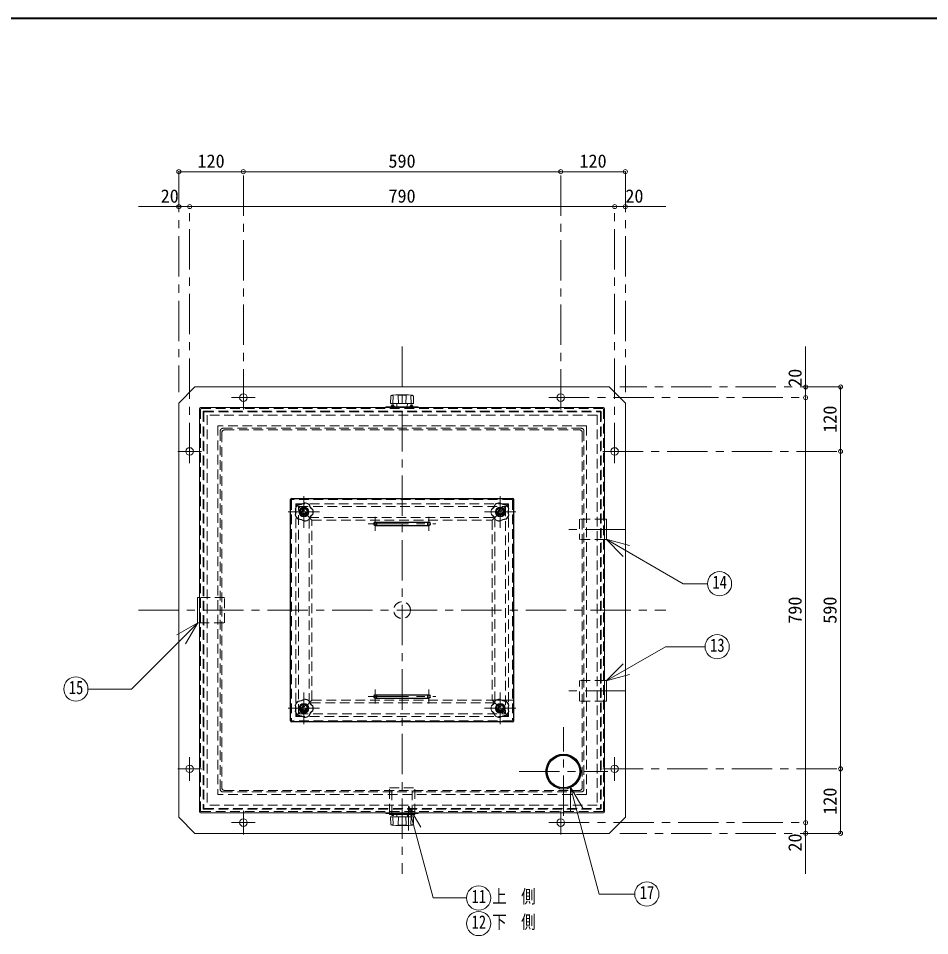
# Model space of a CAD drawing. Units: millimetres at full size, sheet at 1:15; details may follow other scales. Extents: x -3184 to 2891, y -2037 to 2178.
# Drawn here: x -860 to 834, y 473 to 2178 of the extents above; entities that cross this region are included whole.
import ezdxf
from ezdxf.enums import TextEntityAlignment as Align

# ---------------------------------------------------------------- set-up
doc = ezdxf.new("R2010")
doc.units = ezdxf.units.MM
doc.header["$LTSCALE"] = 15
doc.header["$PDMODE"] = 32
doc.header["$PDSIZE"] = 7.5
doc.linetypes.add('CHAIN1', pattern=[8, 5, -1, 1, -1])
doc.linetypes.add('DASHED1', pattern=[1.8, 1.2, -0.6])
doc.layers.add('0-0', color=7, linetype='Continuous', lineweight=18)
doc.styles.add('ＭＳ ゴシック', font='')
doc.styles.get('ＭＳ ゴシック').set_extended_font_data('MS Gothic')

msp = doc.modelspace()

# ---------------------------------------------------------------- linework, layer by layer
at = {"layer": '0-0', "color": 1, "lineweight": 40}
msp.add_line((2890.8, 2177.87), (-3184.2, 2177.87), dxfattribs=at)
at = {"layer": '0-0', "color": 4, "linetype": 'CHAIN1', "lineweight": 9}
for p, q in [((-561.7, 1892.87), (-561.7, 1482.87)), ((-441.7, 1450.87), (-441.7, 1892.87)), ((148.3, 1450.87), (148.3, 1892.87)), ((268.3, 1892.87), (268.3, 1482.87)), ((-541.7, 1350.87), (-541.7, 1827.87)), ((248.3, 1350.87), (248.3, 1827.87)), ((-146.7, 1567.87), (-146.7, 587.87)), ((668.3, 1492.87), (258.3, 1492.87)), ((-463.7, 1472.87), (-419.7, 1472.87)), ((126.3, 1472.87), (603.3, 1472.87)), ((-563.7, 1372.87), (-519.7, 1372.87)), ((226.3, 1372.87), (668.3, 1372.87)), ((-329.2, 1289.57), (-329.2, 1231.17)), ((35.8, 1289.57), (35.8, 1231.17)), ((-300, 1260.37), (-358.4, 1260.37)), ((-196.7, 1251.37), (-196.7, 1225.37)), ((-96.7, 1251.37), (-96.7, 1225.37)), ((6.6, 1260.37), (65, 1260.37)), ((-209.7, 1238.37), (-83.7, 1238.37)), ((268.3, 1227.87), (148.3, 1227.87)), ((-636.7, 1077.87), (343.3, 1077.87)), ((-329.2, 924.57), (-329.2, 866.17)), ((-196.7, 904.37), (-196.7, 930.37)), ((-96.7, 904.37), (-96.7, 930.37)), ((35.8, 924.57), (35.8, 866.17)), ((268.3, 927.87), (148.3, 927.87)), ((-209.7, 917.37), (-83.7, 917.37)), ((20.8, 910.37), (59.33, 910.37)), ((-300, 895.37), (-358.4, 895.37)), ((6.6, 895.37), (65, 895.37)), ((153.3, 695.37), (153.3, 860.37)), ((-541.7, 760.87), (-541.7, 804.87)), ((248.3, 760.87), (248.3, 804.87)), ((-563.7, 782.87), (-519.7, 782.87)), ((70.8, 777.87), (235.8, 777.87)), ((226.3, 782.87), (668.3, 782.87)), ((-441.7, 660.87), (-441.7, 704.87)), ((148.3, 660.87), (148.3, 704.87)), ((-463.7, 682.87), (-419.7, 682.87)), ((126.3, 682.87), (603.3, 682.87)), ((668.3, 662.87), (258.3, 662.87))]:
    msp.add_line(p, q, dxfattribs=at)
at = {"layer": '0-0', "color": 4, "lineweight": 9}
for p, q in [((-561.7, 1892.87), (-441.7, 1892.87)), ((-441.7, 1892.87), (148.3, 1892.87)), ((148.3, 1892.87), (268.3, 1892.87)), ((-541.7, 1827.87), (-636.7, 1827.87)), ((-561.7, 1462.87), (-531.7, 1492.87)), ((238.3, 1492.87), (-531.7, 1492.87)), ((238.3, 1492.87), (268.3, 1462.87)), ((668.3, 1372.87), (668.3, 1492.87)), ((-561.7, 692.87), (-561.7, 1462.87)), ((268.3, 692.87), (268.3, 1462.87)), ((668.3, 782.87), (668.3, 1372.87)), ((-526.7, 1101.37), (-523.2, 1101.37)), ((668.3, 662.87), (668.3, 782.87)), ((-170.2, 697.87), (-170.2, 699.87)), ((-123.2, 697.87), (-123.2, 699.87)), ((-531.7, 662.87), (-561.7, 692.87)), ((-166.7, 697.87), (-170.2, 697.87)), ((-126.7, 697.87), (-123.2, 697.87)), ((268.3, 692.87), (238.3, 662.87)), ((603.3, 682.87), (603.3, 587.87)), ((-531.7, 662.87), (238.3, 662.87))]:
    msp.add_line(p, q, dxfattribs=at)
at = {"layer": '0-0'}
for p, q in [((-168.16, 1462.39), (-167.74, 1475.53)), ((-158.47, 1477.86), (-165.85, 1477.47)), ((-163.64, 1461.87), (-163.15, 1476.42)), ((-157.94, 1477.87), (-135.47, 1477.87)), ((-153.56, 1461.87), (-154.04, 1476.42)), ((-139.85, 1461.87), (-139.36, 1476.42)), ((-134.94, 1477.86), (-127.56, 1477.47)), ((-129.77, 1461.87), (-130.25, 1476.42)), ((-125.24, 1462.39), (-125.66, 1475.53)), ((-523.2, 1452.37), (-523.2, 703.37)), ((-521.2, 1454.37), (227.8, 1454.37)), ((-176.7, 1454.37), (-176.7, 1455.87)), ((-116.7, 1455.87), (-176.7, 1455.87)), ((-167.67, 1461.87), (-125.74, 1461.87)), ((-161.7, 1457.87), (-166.7, 1457.87)), ((-166.7, 1457.87), (-166.7, 1455.87)), ((-164.2, 1457.87), (-164.2, 1455.87)), ((-162.7, 1457.87), (-162.7, 1459.38)), ((-161.7, 1457.87), (-161.7, 1455.87)), ((-156.24, 1456.33), (-156.7, 1461.87)), ((-137.16, 1456.33), (-136.7, 1461.87)), ((-131.7, 1457.87), (-126.7, 1457.87)), ((-131.7, 1457.87), (-131.7, 1455.87)), ((-130.7, 1457.87), (-130.7, 1459.38)), ((-129.2, 1457.87), (-129.2, 1455.87)), ((-126.7, 1457.87), (-126.7, 1455.87)), ((-116.7, 1454.37), (-116.7, 1455.87)), ((229.8, 1452.37), (229.8, 703.37)), ((233.3, 1246.87), (229.8, 1246.87)), ((232.71, 1209.53), (264.53, 1177.71)), ((232.71, 1209.53), (375.75, 1126.94)), ((232.71, 1209.53), (276.17, 1197.88)), ((420.85, 1126.94), (375.75, 1126.94)), ((-526.62, 1054.43), (-565.59, 1031.93)), ((-526.62, 1054.43), (-549.12, 1015.46)), ((232.68, 946.34), (342.68, 1009.85)), ((416.44, 1009.85), (342.68, 1009.85)), ((232.68, 946.34), (264.5, 978.16)), ((232.68, 946.34), (276.15, 957.99)), ((233.3, 908.87), (229.8, 908.87)), ((166.6, 748.94), (166.6, 703.94)), ((166.6, 748.94), (219.86, 550.16)), ((166.6, 748.94), (189.1, 709.97)), ((-521.2, 701.37), (227.8, 701.37)), ((-176.7, 701.37), (-176.7, 699.87)), ((-116.7, 699.87), (-176.7, 699.87)), ((-166.7, 697.87), (-166.7, 699.87)), ((-164.2, 697.87), (-164.2, 699.87)), ((-161.7, 697.87), (-161.7, 699.87)), ((-156.24, 699.41), (-156.7, 693.87)), ((-137.16, 699.41), (-136.7, 693.87)), ((-134.54, 713.52), (-134.54, 668.52)), ((-134.54, 713.52), (-112.04, 674.55)), ((-134.54, 713.52), (-88.8, 542.83)), ((-131.7, 697.87), (-131.7, 699.87)), ((-129.2, 697.87), (-129.2, 699.87)), ((-116.7, 701.37), (-116.7, 699.87)), ((-168.16, 693.35), (-167.74, 680.21)), ((-167.67, 693.87), (-125.74, 693.87)), ((-156.37, 697.87), (-166.7, 697.87)), ((-163.64, 693.87), (-163.15, 679.32)), ((-162.7, 697.87), (-162.7, 696.36)), ((-153.56, 693.87), (-154.04, 679.32)), ((-139.85, 693.87), (-139.36, 679.32)), ((-130.7, 697.87), (-130.7, 696.36)), ((-129.77, 693.87), (-130.25, 679.32)), ((-125.24, 693.35), (-125.66, 680.21)), ((-158.47, 677.88), (-165.85, 678.27)), ((-157.94, 677.87), (-135.47, 677.87)), ((-134.94, 677.88), (-127.56, 678.27)), ((285.71, 550.16), (219.86, 550.16)), ((-26.86, 542.83), (-88.8, 542.83))]:
    msp.add_line(p, q, dxfattribs=at)
at = {"layer": '0-0', "color": 4, "linetype": 'DASHED1', "lineweight": 9}
for p, q in [((-521.2, 1451.37), (-521.2, 704.37)), ((-520.2, 1452.37), (226.8, 1452.37)), ((227.8, 1451.37), (227.8, 704.37)), ((-516.7, 1446.37), (-516.7, 709.37)), ((-515.2, 1447.87), (221.8, 1447.87)), ((-515.2, 1445.62), (-515.2, 710.12)), ((-514.45, 1446.37), (221.05, 1446.37)), ((215.8, 1440.37), (-509.2, 1440.37)), ((-509.2, 1440.37), (-509.2, 715.37)), ((215.8, 1440.37), (215.8, 715.37)), ((221.8, 1445.62), (221.8, 710.12)), ((223.3, 1446.37), (223.3, 709.37)), ((195.8, 1420.37), (-489.2, 1420.37)), ((-489.2, 1420.37), (-489.2, 735.37)), ((-479.7, 1415.87), (186.3, 1415.87)), ((195.8, 1420.37), (195.8, 735.37)), ((-484.7, 1410.87), (-484.7, 744.87)), ((-481.7, 1407.87), (-481.7, 747.87)), ((-476.7, 1412.87), (183.3, 1412.87)), ((188.3, 1407.87), (188.3, 747.87)), ((191.3, 1410.87), (191.3, 744.87)), ((-339.2, 1270.37), (45.8, 1270.37)), ((-339.2, 885.37), (-339.2, 1270.37)), ((-335.7, 1264.04), (-335.7, 1256.7)), ((-335.63, 1264.17), (-329.28, 1267.83)), ((-322.78, 1264.17), (-329.13, 1267.83)), ((-322.7, 1256.7), (-322.7, 1264.04)), ((29.3, 1256.7), (29.3, 1264.04)), ((29.37, 1264.17), (35.72, 1267.83)), ((42.22, 1264.17), (35.87, 1267.83)), ((42.3, 1264.04), (42.3, 1256.7)), ((45.8, 1270.37), (45.8, 885.37)), ((-335.63, 1256.57), (-329.28, 1252.91)), ((-329.13, 1252.91), (-322.78, 1256.57)), ((-319.2, 1250.37), (25.8, 1250.37)), ((-319.2, 905.37), (-319.2, 1250.37)), ((35.72, 1252.91), (29.37, 1256.57)), ((42.22, 1256.57), (35.87, 1252.91)), ((183.3, 1246.87), (183.3, 1208.87)), ((229.8, 1246.87), (183.3, 1246.87)), ((229.8, 1208.87), (183.3, 1208.87)), ((229.8, 946.87), (183.3, 946.87)), ((183.3, 908.87), (183.3, 946.87)), ((229.8, 908.87), (183.3, 908.87)), ((-335.7, 891.7), (-335.7, 899.04)), ((-335.63, 899.17), (-329.28, 902.83)), ((-335.63, 891.57), (-329.28, 887.91)), ((-329.13, 902.83), (-322.78, 899.17)), ((-322.78, 891.57), (-329.13, 887.91)), ((-322.7, 899.04), (-322.7, 891.7)), ((29.3, 899.04), (29.3, 891.7)), ((35.72, 902.83), (29.37, 899.17)), ((29.37, 891.57), (35.72, 887.91)), ((42.22, 899.17), (35.87, 902.83)), ((42.22, 891.57), (35.87, 887.91)), ((42.3, 891.7), (42.3, 899.04)), ((-339.2, 885.37), (45.8, 885.37)), ((195.8, 735.37), (-489.2, 735.37)), ((-479.7, 739.87), (186.3, 739.87)), ((-476.7, 742.87), (183.3, 742.87)), ((-170.2, 747.87), (-123.2, 747.87)), ((-170.2, 699.87), (-170.2, 747.87)), ((-165.7, 697.87), (-165.7, 747.87)), ((-127.7, 697.87), (-127.7, 747.87)), ((-123.2, 699.87), (-123.2, 747.87)), ((-520.2, 703.37), (226.8, 703.37)), ((-515.2, 707.87), (221.8, 707.87)), ((-514.45, 709.37), (221.05, 709.37)), ((215.8, 715.37), (-509.2, 715.37)), ((-156.37, 697.87), (-137.04, 697.87))]:
    msp.add_line(p, q, dxfattribs=at)
at = {"layer": '0-0', "color": 5, "lineweight": 25}
for p, q in [((-354.2, 872.37), (-354.2, 1283.37)), ((-352.2, 1285.37), (58.8, 1285.37)), ((60.8, 872.37), (60.8, 1283.37)), ((-196.7, 1241.37), (-96.7, 1241.37)), ((-196.7, 1235.37), (-96.7, 1235.37)), ((-196.7, 920.37), (-96.7, 920.37)), ((-196.7, 914.37), (-96.7, 914.37)), ((58.8, 870.37), (-352.2, 870.37))]:
    msp.add_line(p, q, dxfattribs=at)
at = {"layer": '0-0', "linetype": 'DASHED1'}
for p, q in [((-352.2, 1282.37), (-352.2, 873.37)), ((57.8, 1283.37), (-351.2, 1283.37)), ((58.8, 1282.37), (58.8, 873.37)), ((-344.2, 1275.37), (-314.2, 1245.37)), ((50.8, 1275.37), (-344.2, 1275.37)), ((-344.2, 1275.37), (-344.2, 880.37)), ((50.8, 1275.37), (20.8, 1245.37)), ((50.8, 880.37), (50.8, 1275.37)), ((-314.2, 1245.37), (20.8, 1245.37)), ((-314.2, 910.37), (-314.2, 1245.37)), ((20.8, 1245.37), (20.8, 910.37)), ((-344.2, 880.37), (-314.2, 910.37)), ((-314.2, 910.37), (20.8, 910.37)), ((50.8, 880.37), (20.8, 910.37)), ((57.8, 872.37), (-351.2, 872.37)), ((50.8, 880.37), (-344.2, 880.37))]:
    msp.add_line(p, q, dxfattribs=at)
at = {"layer": '0-0', "color": 4, "lineweight": 9}
for points in [[(343.3, 1827.87), (248.3, 1827.87), (-541.7, 1827.87)], [(603.3, 1567.87), (603.3, 1472.87), (603.3, 682.87)], [(-523.2, 1054.37), (-526.7, 1054.37), (-526.7, 1101.37)]]:
    msp.add_lwpolyline(points, dxfattribs=at)
at = {"layer": '0-0'}
for points in [[(-165.7, 1457.87), (-165.7, 1459.38), (-162.7, 1459.38)], [(-127.7, 1457.87), (-127.7, 1459.38), (-130.7, 1459.38)], [(233.3, 1246.87), (233.3, 1208.87), (229.8, 1208.87)], [(-526.62, 1054.43), (-649.76, 931.29), (-730.52, 931.29)], [(233.3, 908.87), (233.3, 946.87), (229.8, 946.87)], [(-137.04, 697.87), (-126.7, 697.87), (-126.7, 699.87)], [(-165.7, 697.87), (-165.7, 696.36), (-162.7, 696.36)], [(-127.7, 697.87), (-127.7, 696.36), (-130.7, 696.36)]]:
    msp.add_lwpolyline(points, dxfattribs=at)
at = {"layer": '0-0', "color": 4, "linetype": 'DASHED1', "lineweight": 9}
for points in [[(25.8, 1250.37), (25.8, 905.37), (-319.2, 905.37)], [(-523.2, 1054.37), (-476.7, 1054.37), (-476.7, 1101.37), (-523.2, 1101.37)]]:
    msp.add_lwpolyline(points, dxfattribs=at)
at = {"layer": '0-0', "color": 4, "lineweight": 9}
for centre, radius in [((-441.7, 1472.87), 7), ((148.3, 1472.87), 7), ((-541.7, 1372.87), 7), ((248.3, 1372.87), 7), ((-329.2, 1260.37), 9.2), ((35.8, 1260.37), 9.2), ((-329.2, 895.37), 9.2), ((35.8, 895.37), 9.2), ((-541.7, 782.87), 7), ((248.3, 782.87), 7), ((-441.7, 682.87), 7), ((148.3, 682.87), 7)]:
    msp.add_circle(centre, radius, dxfattribs=at)
at = {"layer": '0-0'}
for centre, radius in [((-329.2, 1260.37), 8.4), ((35.8, 1260.37), 8.4), ((443.35, 1126.94), 22.5), ((438.94, 1009.85), 22.5), ((-753.02, 931.29), 22.5), ((-329.2, 895.37), 8.4), ((35.8, 895.37), 8.4), ((-4.36, 542.83), 22.5), ((308.21, 550.16), 22.5), ((-4.36, 495.33), 22.5)]:
    msp.add_circle(centre, radius, dxfattribs=at)
at = {"layer": '0-0', "color": 4, "linetype": 'DASHED1', "lineweight": 9}
for centre, radius in [((-329.2, 1260.37), 6.25), ((-329.2, 1260.37), 4.25), ((-329.2, 1260.37), 4), ((-329.2, 1260.37), 3.5), ((35.8, 1260.37), 6.25), ((35.8, 1260.37), 4.25), ((35.8, 1260.37), 4), ((35.8, 1260.37), 3.5), ((-146.7, 1077.87), 15.5), ((-329.2, 895.37), 6.25), ((-329.2, 895.37), 4.25), ((-329.2, 895.37), 4), ((-329.2, 895.37), 3.5), ((35.8, 895.37), 6.25), ((35.8, 895.37), 4.25), ((35.8, 895.37), 4), ((35.8, 895.37), 3.5)]:
    msp.add_circle(centre, radius, dxfattribs=at)
at = {"layer": '0-0', "color": 5, "lineweight": 25}
for radius in [32.5, 30.25]:
    msp.add_circle((153.3, 777.87), radius, dxfattribs=at)
at = {"layer": '0-0'}
for centre, radius, start, end in [((-165.74, 1475.47), 2, 93.01913, 178.15415), ((-166.21, 1474.8), 2.07, 93.02757, 128.73305), ((-166.13, 1466.91), 9.96, 72.62002, 91.09064), ((-157.94, 1467.87), 10, 90, 93.01913), ((-153.54, 1476.43), 0.5, 97.29873, 181.90915), ((-146.7, 1423.03), 54.34, 82.70127, 97.29873), ((-139.86, 1476.43), 0.5, 358.09085, 82.70127), ((-135.47, 1467.87), 10, 86.98087, 90), ((-127.28, 1466.91), 9.96, 88.90936, 107.37998), ((-127.66, 1475.47), 2, 1.84585, 86.98087), ((-127.2, 1474.8), 2.07, 51.26695, 86.97243), ((-521.2, 1452.37), 2, 90, 180), ((-167.67, 1462.37), 0.5, 178.15415, 270), ((-155.74, 1456.37), 0.5, 184.76364, 270), ((-137.66, 1456.37), 0.5, 270, 355.23636), ((-125.74, 1462.37), 0.5, 270, 1.84585), ((227.8, 1452.37), 2, 0, 90), ((-368.46, 1260.37), 23.91, 345.41115, 14.58885), ((-329.2, 1260.37), 17.2, 128.5, 159.5), ((-329.2, 1260.37), 16.8, 128.5, 159.5), ((-358.81, 1260.37), 15.06, 337.0119, 22.9881), ((-341.33, 1297.7), 23.91, 273.41115, 302.58885), ((-338.35, 1288.53), 15.06, 265.0119, 310.9881), ((-329.2, 1260.37), 16.8, 56.5, 87.5), ((-329.2, 1260.37), 17.2, 56.5, 87.5), ((-305.25, 1277.77), 15.06, 193.0119, 238.9881), ((-297.44, 1283.44), 23.91, 201.41115, 230.58885), ((-329.2, 1260.37), 16.8, 344.5, 15.5), ((-329.2, 1260.37), 17.2, 344.5, 15.5), ((35.8, 1260.37), 17.2, 164.5, 195.5), ((35.8, 1260.37), 16.8, 164.5, 195.5), ((4.04, 1283.44), 23.91, 309.41115, 338.58885), ((11.85, 1277.77), 15.06, 301.0119, 346.9881), ((35.8, 1260.37), 17.2, 92.5, 123.5), ((35.8, 1260.37), 16.8, 92.5, 123.5), ((47.93, 1297.7), 23.91, 237.41115, 266.58885), ((44.95, 1288.53), 15.06, 229.0119, 274.9881), ((35.8, 1260.37), 16.8, 20.5, 51.5), ((35.8, 1260.37), 17.2, 20.5, 51.5), ((65.4, 1260.37), 15.06, 157.0119, 202.9881), ((75.05, 1260.37), 23.91, 165.41115, 194.58885), ((-329.2, 1260.37), 17.2, 200.5, 231.5), ((-329.2, 1260.37), 16.8, 200.5, 231.5), ((-341.33, 1223.04), 23.91, 57.41115, 86.58885), ((-338.35, 1232.21), 15.06, 49.0119, 94.9881), ((-329.2, 1260.37), 16.8, 272.5, 303.5), ((-329.2, 1260.37), 17.2, 272.5, 303.5), ((-305.25, 1242.97), 15.06, 121.0119, 166.9881), ((-297.44, 1237.3), 23.91, 129.41115, 158.58885), ((4.04, 1237.3), 23.91, 21.41115, 50.58885), ((11.85, 1242.97), 15.06, 13.0119, 58.9881), ((35.8, 1260.37), 17.2, 236.5, 267.5), ((35.8, 1260.37), 16.8, 236.5, 267.5), ((47.93, 1223.04), 23.91, 93.41115, 122.58885), ((44.95, 1232.21), 15.06, 85.0119, 130.9881), ((35.8, 1260.37), 16.8, 308.5, 339.5), ((35.8, 1260.37), 17.2, 308.5, 339.5), ((-329.2, 895.37), 17.2, 128.5, 159.5), ((-329.2, 895.37), 16.8, 128.5, 159.5), ((-341.33, 932.7), 23.91, 273.41115, 302.58885), ((-338.35, 923.53), 15.06, 265.0119, 310.9881), ((-329.2, 895.37), 16.8, 56.5, 87.5), ((-329.2, 895.37), 17.2, 56.5, 87.5), ((-305.25, 912.77), 15.06, 193.0119, 238.9881), ((-297.44, 918.44), 23.91, 201.41115, 230.58885), ((4.04, 918.44), 23.91, 309.41115, 338.58885), ((11.85, 912.77), 15.06, 301.0119, 346.9881), ((35.8, 895.37), 17.2, 92.5, 123.5), ((35.8, 895.37), 16.8, 92.5, 123.5), ((47.93, 932.7), 23.91, 237.41115, 266.58885), ((44.95, 923.53), 15.06, 229.0119, 274.9881), ((35.8, 895.37), 16.8, 20.5, 51.5), ((35.8, 895.37), 17.2, 20.5, 51.5), ((-368.46, 895.37), 23.91, 345.41115, 14.58885), ((-329.2, 895.37), 17.2, 200.5, 231.5), ((-358.81, 895.37), 15.06, 337.0119, 22.9881), ((-329.2, 895.37), 16.8, 200.5, 231.5), ((-305.25, 877.97), 15.06, 121.0119, 166.9881), ((-297.44, 872.3), 23.91, 129.41115, 158.58885), ((-329.2, 895.37), 16.8, 344.5, 15.5), ((-329.2, 895.37), 17.2, 344.5, 15.5), ((35.8, 895.37), 17.2, 164.5, 195.5), ((35.8, 895.37), 16.8, 164.5, 195.5), ((4.04, 872.3), 23.91, 21.41115, 50.58885), ((11.85, 877.97), 15.06, 13.0119, 58.9881), ((35.8, 895.37), 16.8, 308.5, 339.5), ((35.8, 895.37), 17.2, 308.5, 339.5), ((65.4, 895.37), 15.06, 157.0119, 202.9881), ((75.05, 895.37), 23.91, 165.41115, 194.58885), ((-341.33, 858.04), 23.91, 57.41115, 86.58885), ((-338.35, 867.21), 15.06, 49.0119, 94.9881), ((-329.2, 895.37), 16.8, 272.5, 303.5), ((-329.2, 895.37), 17.2, 272.5, 303.5), ((35.8, 895.37), 17.2, 236.5, 267.5), ((35.8, 895.37), 16.8, 236.5, 267.5), ((47.93, 858.04), 23.91, 93.41115, 122.58885), ((44.95, 867.21), 15.06, 85.0119, 130.9881), ((-521.2, 703.37), 2, 180, 270), ((-155.74, 699.37), 0.5, 90, 175.23636), ((-137.66, 699.37), 0.5, 4.76364, 90), ((227.8, 703.37), 2, 270, 0), ((-167.67, 693.37), 0.5, 90, 181.84585), ((-125.74, 693.37), 0.5, 358.15415, 90), ((-165.74, 680.27), 2, 181.84585, 266.98087), ((-166.21, 680.94), 2.07, 231.26695, 266.97243), ((-166.13, 688.83), 9.96, 268.90936, 287.37998), ((-157.94, 687.87), 10, 266.98087, 270), ((-153.54, 679.31), 0.5, 178.09085, 262.70127), ((-146.7, 732.71), 54.34, 262.70127, 277.29873), ((-139.86, 679.31), 0.5, 277.29873, 1.90915), ((-135.47, 687.87), 10, 270, 273.01913), ((-127.28, 688.83), 9.96, 252.62002, 271.09064), ((-127.66, 680.27), 2, 273.01913, 358.15415), ((-127.2, 680.94), 2.07, 273.02757, 308.73305)]:
    msp.add_arc(centre, radius, start, end, dxfattribs=at)
at = {"layer": '0-0', "color": 4, "linetype": 'DASHED1', "lineweight": 9}
for centre, radius, start, end in [((-520.2, 1451.37), 1, 90, 180), ((226.8, 1451.37), 1, 0, 90), ((-515.2, 1446.37), 1.5, 90, 180), ((-514.45, 1445.62), 0.75, 90, 180), ((221.05, 1445.62), 0.75, 0, 90), ((221.8, 1446.37), 1.5, 0, 90), ((-479.7, 1410.87), 5, 90, 180), ((186.3, 1410.87), 5, 0, 90), ((-476.7, 1407.87), 5, 90, 180), ((183.3, 1407.87), 5, 0, 90), ((-335.55, 1264.04), 0.15, 120, 180), ((-329.2, 1267.7), 0.15, 60, 120), ((-322.85, 1264.04), 0.15, 0, 60), ((29.45, 1264.04), 0.15, 120, 180), ((35.8, 1267.7), 0.15, 60, 120), ((42.15, 1264.04), 0.15, 0, 60), ((-335.55, 1256.7), 0.15, 180, 240), ((-329.2, 1253.04), 0.15, 240, 300), ((-322.85, 1256.7), 0.15, 300, 360), ((29.45, 1256.7), 0.15, 180, 240), ((35.8, 1253.04), 0.15, 240, 300), ((42.15, 1256.7), 0.15, 300, 0), ((-335.55, 899.04), 0.15, 120, 180), ((-335.55, 891.7), 0.15, 180, 240), ((-329.2, 902.7), 0.15, 60, 120), ((-329.2, 888.04), 0.15, 240, 300), ((-322.85, 899.04), 0.15, 0, 60), ((-322.85, 891.7), 0.15, 300, 0), ((29.45, 899.04), 0.15, 120, 180), ((29.45, 891.7), 0.15, 180, 240), ((35.8, 902.7), 0.15, 60, 120), ((35.8, 888.04), 0.15, 240, 300), ((42.15, 899.04), 0.15, 0, 60), ((42.15, 891.7), 0.15, 300, 0), ((-479.7, 744.87), 5, 180, 270), ((-476.7, 747.87), 5, 180, 270), ((183.3, 747.87), 5, 270, 0), ((186.3, 744.87), 5, 270, 0), ((-520.2, 704.37), 1, 180, 270), ((-515.2, 709.37), 1.5, 180, 270), ((-514.45, 710.12), 0.75, 180, 270), ((221.05, 710.12), 0.75, 270, 0), ((221.8, 709.37), 1.5, 270, 0), ((226.8, 704.37), 1, 270, 0)]:
    msp.add_arc(centre, radius, start, end, dxfattribs=at)
at = {"layer": '0-0', "color": 5, "lineweight": 25}
for centre, radius, start, end in [((-352.2, 1283.37), 2, 90, 180), ((58.8, 1283.37), 2, 0, 90), ((-196.7, 1238.37), 3, 90, 270), ((-96.7, 1238.37), 3, 270, 90), ((-196.7, 917.37), 3, 90, 270), ((-96.7, 917.37), 3, 270, 90), ((-352.2, 872.37), 2, 180, 270), ((58.8, 872.37), 2, 270, 0)]:
    msp.add_arc(centre, radius, start, end, dxfattribs=at)
at = {"layer": '0-0', "linetype": 'DASHED1'}
for centre, radius, start, end in [((-351.2, 1282.37), 1, 90, 180), ((57.8, 1282.37), 1, 0, 90), ((-196.7, 1238.37), 3, 270, 90), ((-96.7, 1238.37), 3, 90, 270), ((-196.7, 917.37), 3, 270, 90), ((-96.7, 917.37), 3, 90, 270), ((-351.2, 873.37), 1, 180, 270), ((57.8, 873.37), 1, 270, 0)]:
    msp.add_arc(centre, radius, start, end, dxfattribs=at)
at = {"layer": '0-0', "color": 1}
for p in [(-561.7, 1892.87), (-441.7, 1892.87), (148.3, 1892.87), (268.3, 1892.87), (-561.7, 1827.87), (-541.7, 1827.87), (248.3, 1827.87), (268.3, 1827.87), (603.3, 1492.87), (668.3, 1492.87), (603.3, 1472.87), (668.3, 1372.87), (668.3, 782.87), (603.3, 682.87), (603.3, 662.87), (668.3, 662.87)]:
    msp.add_point(p, dxfattribs=at)

# ---------------------------------------------------------------- texts
at = {"layer": '0-0', "style": 'ＭＳ ゴシック'}
for s, p in [('120', (-527.01, 1892.87)), ('590', (-172.01, 1892.87)), ('120', (182.99, 1892.87)), ('20', (-595.45, 1827.87)), ('790', (-172.01, 1827.87)), ('20', (268.3, 1827.87))]:
    msp.add_text(s, height=24.74, dxfattribs=at).set_placement(p, align=Align.BOTTOM_LEFT)
for s, p in [('20', (603.3, 1492.87)), ('120', (668.3, 1407.56)), ('790', (603.3, 1052.56)), ('590', (668.3, 1052.56)), ('120', (668.3, 697.56)), ('20', (603.3, 629.12))]:
    msp.add_text(s, height=24.74, rotation=90, dxfattribs=at).set_placement(p, align=Align.BOTTOM_LEFT)
at = {"layer": '0-0', "style": 'ＭＳ ゴシック', "width": 0.8}
for s, p in [('14', (430.22, 1110.06)), ('13', (425.82, 992.97)), ('15', (-766.14, 914.42)), ('17', (295.09, 533.29)), ('11', (-17.48, 525.95)), ('上\u3000側', (20.64, 525.95)), ('下\u3000側', (20.64, 478.45)), ('12', (-17.48, 478.45))]:
    msp.add_text(s, height=24.74, dxfattribs=at).set_placement(p, align=Align.BOTTOM_LEFT)

doc.saveas('drawing.dxf')
